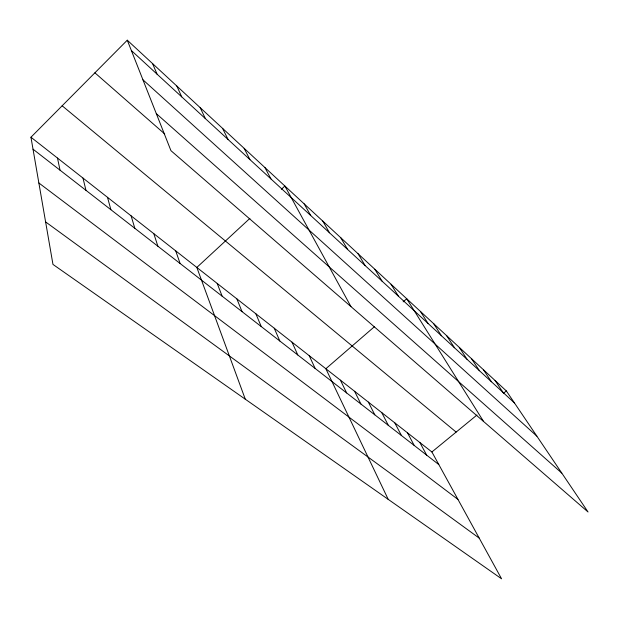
<?xml version="1.0" encoding="UTF-8"?>
<svg xmlns="http://www.w3.org/2000/svg" width="619" height="619" viewBox="0 0 619 619"><rect width="100%" height="100%" fill="white"/><g stroke="black" fill="none" stroke-linecap="round" stroke-linejoin="round"><path stroke-width="0.93" d="M30.95 137.225L431.892 451.971L501.568 578.804L52.963 264.414L30.95 137.225L127.282 40.196L506.342 390.929L588.05 511.983L170.952 150.672L127.282 40.196M249.89 218.383L196.827 267.447L245.286 399.193M281.359 189.29L284.887 186.025L350.958 306.606M374.565 326.577L325.857 368.731L388.214 499.363M403.147 301.848L406.722 298.753L483.578 421.485M431.892 451.971L476.978 415.009M503.409 393.344L506.342 390.929M45.605 221.912L479.222 538.135M38.873 182.984L457.952 499.409M33.016 149.179L438.809 464.575M62.155 105.795L456.141 432.085M94.9 72.818L164.731 133.967M156.298 113.61L561.804 473.102M142.935 79.797L536.859 436.14M131.36 50.526L514.443 402.93M495.045 380.484L503.1 392.492M483.447 369.744L491.44 381.768M471.531 358.718L479.462 370.75M459.283 347.391L467.144 359.422M446.694 335.738L454.478 347.77M433.749 323.76L441.448 335.784M420.425 311.434L428.031 323.443M391.038 284.245L398.419 296.199M374.828 269.242L382.07 281.165M358.061 253.736L365.164 265.605M340.721 237.688L347.654 249.496M322.77 221.076L329.517 232.814M304.169 203.868L310.723 215.52M419.844 442.508L426.692 455.151M407.472 432.805L414.243 445.479M264.886 167.525L270.983 178.968M394.783 422.839L401.46 435.536M381.745 412.602L388.322 425.33M244.134 148.32L249.96 159.632M368.344 402.087L374.82 414.838M354.579 391.278L360.939 404.045M222.569 128.365L228.109 139.53M340.419 380.167L346.655 392.949M200.154 107.629L205.384 118.624M309.206 355.662L315.156 368.467M176.841 86.056L181.723 96.858M292.013 342.16L297.793 354.966M274.248 328.217L279.834 341.015M152.568 63.602L157.071 74.179M255.871 313.794L261.264 326.577M236.868 298.876L242.037 311.636M217.199 283.44L222.128 296.161M175.719 250.873L180.098 263.493M153.822 233.68L157.891 246.238M131.104 215.845L134.834 228.318M107.505 197.322L110.878 209.694M82.992 178.079L85.964 190.327M57.49 158.062L60.028 170.179"/></g></svg>
